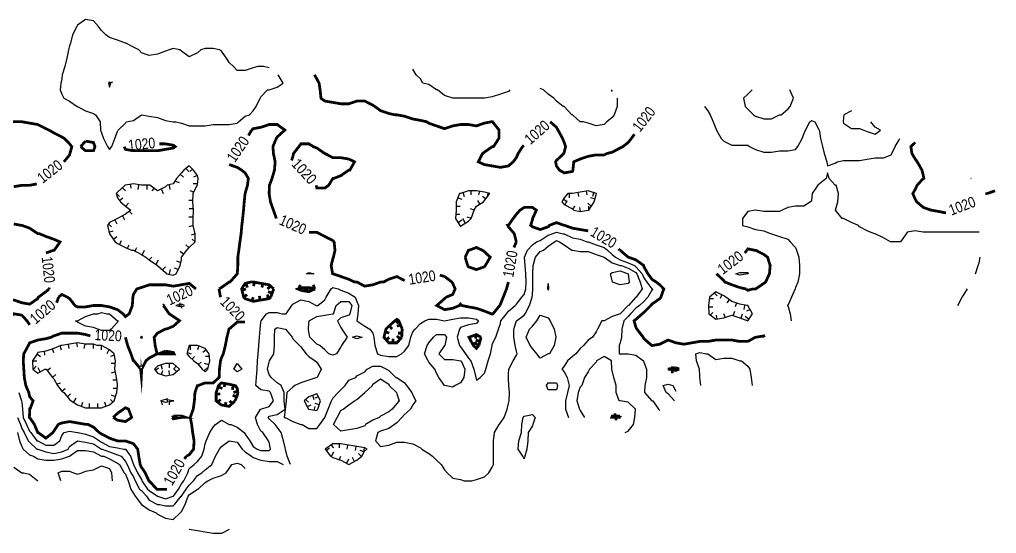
# Model space of a CAD drawing. Extents: x 628896 to 629898, y 4519176 to 4520140.
# Drawn here: x 629545 to 629898.1, y 4519197 to 4519383 of the extents above; entities that cross this region are included whole.
import ezdxf
from ezdxf.enums import TextEntityAlignment as Align

# ---------------------------------------------------------------- set-up
doc = ezdxf.new("R2010")
doc.units = 0

msp = doc.modelspace()

# ---------------------------------------------------------------- linework, layer by layer
at = {"layer": 'GSLAYER', "linetype": 'CONTINUOUS', "flags": 128}
for points in [[(629635.1875, 4519365.5), (629633.125, 4519366), (629632.25, 4519366), (629631.0625, 4519366), (629629.4375, 4519365.5), (629626.5, 4519364.5), (629623.6875, 4519364.5), (629622.3125, 4519366), (629620.75, 4519367.5), (629619.75, 4519369), (629617.9375, 4519371.5), (629617.25, 4519372), (629615, 4519372.5), (629612.0625, 4519372.5), (629610.5, 4519372), (629609.25, 4519371), (629606.3125, 4519369.5), (629603.5, 4519371.5), (629602.875, 4519372), (629600.5625, 4519372.5), (629599.0625, 4519372), (629597.6875, 4519371.5), (629594.8125, 4519370.5), (629591.875, 4519370), (629589, 4519371), (629588.0625, 4519372), (629586.125, 4519373), (629583.4375, 4519374.5), (629583.25, 4519374.5), (629580.375, 4519375.5), (629577.5, 4519376.5), (629576.125, 4519377.5), (629574.625, 4519379), (629573.5, 4519380.5), (629571.6875, 4519382.5), (629568.8125, 4519383), (629565.9375, 4519381), (629565.6875, 4519380.5), (629564.0625, 4519377.5), (629563.375, 4519374.5), (629563.0625, 4519373.5), (629562.6875, 4519372), (629562.125, 4519369), (629561.3125, 4519366), (629560.4375, 4519363), (629560.25, 4519361.5), (629559.875, 4519360), (629559.6875, 4519357.5), (629560.25, 4519356), (629561, 4519354.5), (629563.0625, 4519353.5), (629565.8125, 4519351.5), (629565.9375, 4519351.5), (629568.8125, 4519350), (629571.6875, 4519349), (629572.375, 4519348.5), (629574.125, 4519346), (629574.1875, 4519343), (629574.625, 4519342), (629575.375, 4519340), (629576.75, 4519337), (629577.5, 4519336), (629578.3125, 4519337)], [(629578.3125, 4519337), (629579.4375, 4519340), (629580.375, 4519342.5), (629580.5625, 4519343), (629583.25, 4519345.5), (629583.5625, 4519346), (629586.125, 4519346.5), (629589, 4519348.5), (629591.875, 4519348), (629594.8125, 4519347.5), (629597.6875, 4519346.5), (629600.5625, 4519346), (629601.5, 4519346), (629603.5, 4519345.5), (629606.3125, 4519344.5), (629609.25, 4519344.5), (629612.0625, 4519344.5), (629615, 4519345), (629617.9375, 4519345), (629620.75, 4519345), (629623.6875, 4519345.5), (629624.0625, 4519346), (629626.5, 4519348), (629628.0625, 4519348.5), (629629.4375, 4519350), (629630.5, 4519351.5), (629632, 4519354.5), (629632.25, 4519355), (629634.625, 4519357.5), (629635.1875, 4519357.5), (629638.125, 4519358.5), (629640.25, 4519360), (629638.4375, 4519363)], [(629722.25, 4519357.5), (629721.6875, 4519357), (629718.8125, 4519356), (629715.875, 4519355), (629713, 4519354.5), (629710.125, 4519354.5), (629709.375, 4519354.5), (629707.25, 4519354.5), (629704.375, 4519354.5), (629704.1875, 4519354.5), (629701.5625, 4519354.5), (629698.625, 4519355.5), (629696.0625, 4519357.5), (629695.6875, 4519357.5), (629692.875, 4519359.5), (629690.8125, 4519360), (629689.9375, 4519361.5), (629688.3125, 4519363), (629687.125, 4519365)], [(629578, 4519360), (629577.5, 4519360.5), (629577.125, 4519360), (629577.5, 4519358.5), (629578, 4519360)], [(629577.25, 4519360), (629578.6875, 4519360.5)], [(629761.0625, 4519354.5), (629761, 4519351.5), (629759.9375, 4519348.5), (629759.25, 4519347.5), (629757.3125, 4519346), (629756.3125, 4519345), (629753.375, 4519344.5), (629750.5625, 4519345.5), (629748.8125, 4519346), (629747.625, 4519346), (629744.8125, 4519348.5), (629744.625, 4519348.5), (629741.875, 4519351.5), (629741.5, 4519351.5), (629739.0625, 4519353.5), (629738.0625, 4519354.5), (629736.125, 4519356), (629734.4375, 4519357.5), (629733.1875, 4519358)], [(629758.875, 4519357.5), (629759.25, 4519357)], [(629809.8125, 4519357.5), (629808.25, 4519356), (629806.6875, 4519354.5), (629807.25, 4519351.5), (629808.25, 4519350.5), (629810.25, 4519348.5), (629811.0625, 4519348), (629814, 4519347), (629816.8125, 4519347), (629819.75, 4519348.5), (629820.25, 4519348.5)], [(629820.25, 4519348.5), (629822.6875, 4519350.5), (629823.5625, 4519351.5), (629824.75, 4519354.5), (629823.375, 4519357.5)], [(629792.625, 4519351.5), (629793.8125, 4519350), (629794.6875, 4519348.5), (629795.75, 4519346), (629796.625, 4519343.5), (629796.9375, 4519343), (629798.5625, 4519340), (629799.5625, 4519339), (629802.5, 4519337.5), (629805.3125, 4519337.5), (629808.25, 4519337.5), (629808.8125, 4519337), (629811.0625, 4519336), (629814, 4519335), (629816.8125, 4519335), (629819.75, 4519335.5), (629822.6875, 4519335.5), (629825.5, 4519336), (629826.375, 4519337), (629827.875, 4519340), (629828.4375, 4519341.5), (629829.125, 4519343), (629830.6875, 4519346), (629831.25, 4519346.5), (629832.4375, 4519346), (629834, 4519343), (629834.1875, 4519342.5), (629834.5625, 4519340), (629835.1875, 4519337), (629835.875, 4519334.5), (629836.75, 4519331.5), (629837, 4519330), (629839.875, 4519331), (629840.5625, 4519331.5)], [(629845.6875, 4519350), (629843, 4519348.5), (629842.875, 4519347.5), (629842.6875, 4519346), (629842.875, 4519345.5), (629845.6875, 4519343.5), (629848.5625, 4519343.5), (629850.1875, 4519343), (629851.4375, 4519342.5), (629854.3125, 4519341.5), (629856.25, 4519343)], [(629856.25, 4519343), (629854.3125, 4519344), (629852.75, 4519346)], [(629840.5625, 4519331.5), (629842.875, 4519332), (629845.6875, 4519332), (629848.5625, 4519332), (629851.4375, 4519332.5), (629854.3125, 4519333), (629857.25, 4519333), (629860.0625, 4519334), (629860.3125, 4519334.5), (629861.5, 4519337), (629863, 4519339.5), (629863.25, 4519340)], [(629601.625, 4519291), (629603.0625, 4519294), (629603.5, 4519296), (629603.5625, 4519297), (629605.4375, 4519299.5), (629606.3125, 4519300.5), (629608.4375, 4519302.5), (629608.4375, 4519305.5), (629607.6875, 4519308.5), (629607.6875, 4519311), (629607.875, 4519314), (629607.5625, 4519317), (629607.6875, 4519320), (629609.125, 4519323), (629609.25, 4519323), (629609.5625, 4519325.5), (629609.25, 4519326.5), (629607.875, 4519328.5), (629606.3125, 4519330), (629604.375, 4519328.5), (629603.5, 4519327.5), (629601.6875, 4519325.5), (629600.5625, 4519323.5), (629598.375, 4519323), (629597.6875, 4519322.5), (629594.8125, 4519321), (629592.125, 4519323), (629591.875, 4519323), (629589, 4519323), (629586.125, 4519323.5), (629583.25, 4519323), (629583.1875, 4519323), (629580.375, 4519320.5), (629579.875, 4519320), (629580.375, 4519318.5), (629581.4375, 4519317), (629583.25, 4519315.5), (629585.25, 4519314), (629583.25, 4519312.5), (629580.375, 4519311), (629580.375, 4519311), (629577.5, 4519309.5), (629576.75, 4519308.5), (629577.4375, 4519305.5), (629577.5, 4519305.5), (629579.5625, 4519302.5), (629580.375, 4519302), (629583.25, 4519300.5), (629585.4375, 4519299.5), (629586.125, 4519299.5), (629589, 4519298), (629590.625, 4519297), (629591.875, 4519296), (629594.8125, 4519294), (629597.6875, 4519291.5), (629598.125, 4519291), (629600.5625, 4519290.5), (629601.625, 4519291)], [(629603.0625, 4519327), (629604.1875, 4519326)], [(629605.25, 4519329), (629606.1875, 4519328)], [(629607.5625, 4519329), (629606.5, 4519328)], [(629891.875, 4519306), (629888.9375, 4519306), (629886.125, 4519306), (629883.1875, 4519306), (629880.25, 4519306), (629877.4375, 4519306), (629874.5, 4519306), (629871.6875, 4519306), (629868.75, 4519306.5), (629865.875, 4519306), (629865.5, 4519305.5), (629863.375, 4519302.5), (629863, 4519302.5), (629860.0625, 4519302.5), (629859.875, 4519302.5), (629857.25, 4519304), (629854.3125, 4519305.5), (629854, 4519305.5), (629851.4375, 4519306.5), (629848.5625, 4519308), (629848.25, 4519308.5), (629845.6875, 4519309.5), (629842.875, 4519311), (629842.375, 4519311), (629839.9375, 4519314), (629840.75, 4519317), (629841, 4519320), (629840.125, 4519323), (629839.875, 4519323), (629837.625, 4519325.5), (629837, 4519327.5), (629836.5625, 4519325.5), (629834.1875, 4519323.5), (629833.5, 4519323), (629831.5625, 4519320), (629831.25, 4519317.5), (629830.875, 4519317), (629828.4375, 4519315.5), (629825.5, 4519315.5), (629822.6875, 4519315), (629820.625, 4519314), (629819.75, 4519313.5), (629816.8125, 4519313.5), (629814, 4519313.5), (629811.0625, 4519314), (629808.25, 4519313.5), (629806.375, 4519311), (629806.375, 4519308.5), (629808.25, 4519308), (629811.0625, 4519307), (629814, 4519306.5), (629816.625, 4519305.5), (629816.8125, 4519305.5), (629819.75, 4519304.5), (629822.6875, 4519303.5), (629823.5625, 4519302.5), (629825.5, 4519300.5), (629825.8125, 4519299.5), (629826.6875, 4519297), (629826.875, 4519294), (629826.875, 4519291), (629826.375, 4519288), (629825.5, 4519286), (629825.3125, 4519285.5), (629824.0625, 4519282.5), (629822.6875, 4519279.5), (629822.5, 4519279.5), (629822.6875, 4519279.5), (629823.5625, 4519276.5), (629823.875, 4519274)], [(629584.9375, 4519323.5), (629585.25, 4519322)], [(629601.25, 4519324.5), (629602.625, 4519324)], [(629609.25, 4519323.5), (629607.75, 4519323.5)], [(629609.25, 4519326.5), (629607.875, 4519326)], [(629888.8125, 4519325.5), (629888.9375, 4519325.5), (629888.8125, 4519325.5)], [(629580.0625, 4519320), (629581.0625, 4519319)], [(629582.3125, 4519322), (629583.25, 4519321)], [(629587.9375, 4519323), (629587.6875, 4519321.5)], [(629591, 4519323), (629591, 4519321.5)], [(629593.6875, 4519322), (629592.75, 4519321)], [(629596.25, 4519321.5), (629596.9375, 4519320)], [(629599, 4519323), (629599.25, 4519321.5)], [(629607.9375, 4519320.5), (629606.625, 4519321)], [(629704.6875, 4519308.5), (629707.25, 4519310), (629708.1875, 4519311), (629709.375, 4519314), (629710.125, 4519315.5), (629712.6875, 4519317), (629713, 4519317.5), (629714.9375, 4519320), (629713, 4519320.5), (629710.125, 4519321), (629707.25, 4519321), (629704.375, 4519320), (629704, 4519320), (629702.8125, 4519317), (629702.75, 4519314), (629702.625, 4519311), (629704.125, 4519308.5), (629704.375, 4519308), (629704.6875, 4519308.5)], [(629705.25, 4519320.5), (629705.75, 4519319)], [(629708.125, 4519321), (629708.125, 4519319.5)], [(629711.1875, 4519321), (629710.9375, 4519319.5)], [(629714.25, 4519320), (629713.875, 4519318.5)], [(629750.8125, 4519314), (629752.6875, 4519317), (629753.375, 4519319.5), (629753.5625, 4519320), (629753.375, 4519320), (629750.5625, 4519321), (629747.625, 4519320.5), (629744.8125, 4519320), (629743.125, 4519320), (629741.875, 4519318.5), (629741, 4519317), (629741.875, 4519316), (629744.8125, 4519314.5), (629745.375, 4519314), (629747.625, 4519313.5), (629750.5625, 4519314), (629750.8125, 4519314)], [(629743.6875, 4519320), (629743.6875, 4519318.5)], [(629746.75, 4519320.5), (629747.0625, 4519319)], [(629749.75, 4519321), (629750.0625, 4519319.5)], [(629752.625, 4519320.5), (629752.125, 4519319)], [(629581.0625, 4519317.5), (629582.3125, 4519318.5)], [(629583.375, 4519315.5), (629584.375, 4519316.5)], [(629607.5625, 4519317.5), (629606.125, 4519317.5)], [(629703.4375, 4519318.5), (629704.8125, 4519318)], [(629711.4375, 4519316), (629710.625, 4519317.5)], [(629713.5625, 4519318), (629712.375, 4519319)], [(629741.6875, 4519318), (629742.9375, 4519317)], [(629742.25, 4519316), (629742.9375, 4519317.5)], [(629751.625, 4519315.5), (629750.375, 4519316.5)], [(629753, 4519318), (629751.4375, 4519318.5)], [(629584.75, 4519313.5), (629585.625, 4519312.5)], [(629607.75, 4519314.5), (629606.3125, 4519314.5)], [(629702.75, 4519315.5), (629704.3125, 4519315.5)], [(629709.375, 4519314), (629708, 4519314.5)], [(629745, 4519314.5), (629745.875, 4519315.5)], [(629747.75, 4519313.5), (629747.5, 4519315)], [(629750.8125, 4519314), (629750.8125, 4519315.5)], [(629579.4375, 4519310.5), (629580.125, 4519309)], [(629582.1875, 4519312), (629582.875, 4519310.5)], [(629607.6875, 4519311.5), (629606.1875, 4519311.5)], [(629702.625, 4519312.5), (629704.125, 4519312.5)], [(629703.5, 4519309.5), (629704.8125, 4519310.5)], [(629706.0625, 4519309.5), (629705.25, 4519311)], [(629708.3125, 4519311), (629706.8125, 4519311.5)], [(629544.75, 4519248), (629545.6875, 4519245), (629545.8125, 4519244.5), (629546, 4519242), (629546.3125, 4519239), (629547.4375, 4519236.5), (629548.625, 4519234), (629549, 4519233.5), (629551.25, 4519230.5), (629551.5625, 4519230.5), (629554.5, 4519229), (629557.3125, 4519229), (629559.5625, 4519230.5), (629560.25, 4519232.5), (629561.125, 4519233.5), (629563.0625, 4519234), (629565.9375, 4519233.5), (629566.125, 4519233.5), (629568.8125, 4519233), (629571.6875, 4519232), (629573.875, 4519230.5), (629574.625, 4519230), (629577.5, 4519228.5), (629580.375, 4519228), (629582.625, 4519227.5), (629583.25, 4519227.5), (629585.0625, 4519225), (629586.125, 4519222), (629587.5625, 4519219), (629589, 4519216.5), (629589.125, 4519216), (629591.25, 4519213), (629591.875, 4519212.5), (629594.8125, 4519210.5), (629597.6875, 4519209.5), (629600.5625, 4519210.5), (629600.625, 4519210.5), (629602.4375, 4519213), (629603.5, 4519215), (629604.375, 4519216), (629605.75, 4519219), (629606.3125, 4519220.5), (629608.0625, 4519222), (629609.25, 4519223), (629610.875, 4519225), (629611.6875, 4519227.5), (629612.0625, 4519229.5), (629612.375, 4519230.5), (629613.75, 4519233.5), (629615, 4519235.5), (629615.75, 4519236.5), (629617.9375, 4519238), (629620.75, 4519236.5), (629621.4375, 4519236.5), (629623.6875, 4519235.5), (629626.125, 4519233.5), (629626.5, 4519233), (629628.1875, 4519230.5), (629629.4375, 4519228.5), (629630.8125, 4519227.5), (629632.25, 4519227), (629635.1875, 4519227), (629635.6875, 4519227.5), (629635.1875, 4519230), (629635, 4519230.5), (629632.875, 4519233.5), (629632.25, 4519234), (629631, 4519236.5), (629630.25, 4519239), (629632.0625, 4519242), (629632.25, 4519242), (629635.1875, 4519243), (629636.75, 4519245), (629635.75, 4519248), (629635.1875, 4519248.5), (629632.25, 4519249), (629630.4375, 4519250.5), (629630.625, 4519253.5), (629630.8125, 4519256.5), (629631, 4519259.5), (629631.1875, 4519262), (629631.5, 4519265), (629631.75, 4519268), (629632, 4519271), (629632.25, 4519273.5), (629632.375, 4519274), (629634.25, 4519276.5), (629635.1875, 4519277), (629638.125, 4519277), (629639.75, 4519276.5), (629640.9375, 4519276.5), (629641.3125, 4519276.5), (629643.375, 4519279.5), (629643.8125, 4519280), (629646.6875, 4519281.5), (629649.5625, 4519281), (629652.25, 4519279.5), (629652.4375, 4519279.5), (629652.75, 4519279.5), (629655.3125, 4519281.5), (629655.8125, 4519282.5), (629657.625, 4519285.5), (629658.25, 4519286), (629660.1875, 4519285.5), (629661.125, 4519285), (629664, 4519284), (629666.25, 4519282.5), (629666.9375, 4519281), (629667.5, 4519279.5), (629667.3125, 4519276.5), (629666.9375, 4519274), (629669.75, 4519272), (629671.625, 4519271), (629672.6875, 4519269.5), (629673.0625, 4519268), (629673.375, 4519265), (629674.3125, 4519262), (629675.5, 4519261.5), (629678.4375, 4519261), (629681.375, 4519261), (629683, 4519262), (629684.1875, 4519263), (629685.75, 4519265), (629686.4375, 4519268), (629687.125, 4519270), (629688, 4519271), (629689.9375, 4519273), (629691.4375, 4519274), (629692.875, 4519274.5), (629695.6875, 4519274.5), (629698.625, 4519274), (629701.5625, 4519274.5), (629704.375, 4519275), (629707.25, 4519275), (629710.125, 4519274.5), (629710.9375, 4519274), (629710.125, 4519273), (629707.25, 4519272.5), (629704.375, 4519271.5), (629704, 4519271), (629703.125, 4519268), (629704, 4519265), (629704.375, 4519264.5), (629706.125, 4519262), (629707.25, 4519260.5), (629708.125, 4519259.5), (629709.1875, 4519256.5), (629709.875, 4519253.5), (629710.125, 4519252.5), (629711.4375, 4519253.5), (629713, 4519255), (629713.5625, 4519256.5), (629714.375, 4519259.5), (629715.25, 4519262), (629715.875, 4519265), (629715.875, 4519265.5), (629717.1875, 4519268), (629718.0625, 4519271), (629718.8125, 4519273), (629719, 4519274), (629721, 4519276.5), (629721.6875, 4519277.5), (629724.1875, 4519279.5), (629724.5625, 4519280), (629726.5625, 4519282.5), (629727.4375, 4519283.5), (629727.9375, 4519285.5), (629728.125, 4519288), (629728, 4519291), (629727.8125, 4519294), (629727.5, 4519297), (629728.625, 4519299.5), (629730.375, 4519301.5), (629731.8125, 4519302.5), (629733.1875, 4519303), (629736.125, 4519305), (629737.5625, 4519305.5), (629739.0625, 4519306), (629741.5, 4519305.5), (629741.875, 4519305.5), (629744.8125, 4519304), (629747.625, 4519303.5), (629750.0625, 4519302.5), (629750.5625, 4519302.5), (629753.375, 4519301.5), (629756.3125, 4519300.5), (629757.5, 4519299.5), (629759.25, 4519298), (629760.375, 4519297), (629762.0625, 4519296), (629765, 4519295), (629767.3125, 4519294), (629767.8125, 4519293.5), (629770.0625, 4519291), (629770.6875, 4519289.5), (629771.75, 4519288), (629773.5625, 4519285.5), (629773.875, 4519285.5), (629773.5625, 4519285), (629772.125, 4519282.5), (629770.6875, 4519281), (629769.0625, 4519279.5), (629767.8125, 4519278.5), (629765.875, 4519276.5), (629765, 4519275.5), (629763.4375, 4519274), (629762.75, 4519271), (629762.625, 4519268), (629762.0625, 4519266), (629761.6875, 4519265), (629761.75, 4519262), (629762.0625, 4519262), (629765, 4519262), (629767.8125, 4519261.5), (629770.5625, 4519259.5), (629770.6875, 4519259), (629771.625, 4519256.5), (629771.5625, 4519253.5), (629771.0625, 4519250.5), (629770.9375, 4519248), (629773.5625, 4519245), (629773.875, 4519245), (629776, 4519242), (629776.4375, 4519241.5)], [(629577, 4519309), (629578.1875, 4519308)], [(629577.25, 4519306), (629578.8125, 4519306.5)], [(629607.6875, 4519308.5), (629606.1875, 4519308)], [(629578.875, 4519303.5), (629580.125, 4519304.5)], [(629581.125, 4519301.5), (629581.8125, 4519303)], [(629608.4375, 4519305.5), (629607, 4519305)], [(629608.4375, 4519302.5), (629607.375, 4519303.5)], [(629642.9375, 4519222), (629641.75, 4519225), (629641.0625, 4519227.5), (629640.9375, 4519228), (629640.375, 4519230.5), (629639.5, 4519233.5), (629638.125, 4519235.5), (629637.375, 4519236.5), (629635.1875, 4519238.5), (629634.8125, 4519239), (629635.1875, 4519239.5), (629638.125, 4519240), (629640.9375, 4519242), (629640.6875, 4519245), (629640.6875, 4519248), (629639.5, 4519250.5), (629638.125, 4519251.5), (629635.875, 4519253.5), (629635.1875, 4519254.5), (629634.625, 4519256.5), (629635.1875, 4519259), (629635.3125, 4519259.5), (629636.875, 4519262), (629637.125, 4519265), (629637.125, 4519268), (629637.3125, 4519271), (629638.125, 4519271.5), (629640.9375, 4519271), (629641.0625, 4519271), (629643.5, 4519268), (629643.8125, 4519267.5), (629646.125, 4519265), (629646.6875, 4519264.5), (629648.5625, 4519262), (629649.5625, 4519261), (629651.8125, 4519259.5), (629652.4375, 4519259), (629654.0625, 4519256.5), (629652.5625, 4519253.5), (629652.4375, 4519253.5), (629649.5625, 4519252.5), (629646.6875, 4519251.5), (629644.5, 4519250.5), (629643.8125, 4519250), (629641.5625, 4519248), (629641.375, 4519245), (629640.9375, 4519242), (629640.6875, 4519239), (629640.9375, 4519239), (629643.8125, 4519237.5), (629646.6875, 4519236.5), (629647.1875, 4519236.5), (629649.5625, 4519235), (629652.4375, 4519235), (629653.5625, 4519236.5), (629655.3125, 4519239), (629655.375, 4519239), (629656.5625, 4519242), (629657.75, 4519245), (629658.25, 4519246), (629660.1875, 4519248), (629661.125, 4519249), (629662.625, 4519250.5), (629664, 4519252.5), (629666.5, 4519253.5), (629666.9375, 4519254), (629669.75, 4519255.5), (629670.625, 4519256.5), (629672.6875, 4519257.5), (629675.5, 4519257.5), (629677.625, 4519256.5), (629678.4375, 4519256), (629681, 4519253.5), (629681.375, 4519253.5), (629684.1875, 4519251.5), (629684.875, 4519250.5), (629686.75, 4519248), (629687.125, 4519247), (629688.1875, 4519245), (629687.125, 4519243.5), (629686.3125, 4519242), (629684.1875, 4519240), (629683.125, 4519239), (629681.375, 4519237), (629680.5625, 4519236.5), (629678.4375, 4519235), (629675.5, 4519234), (629674.5, 4519233.5), (629673.625, 4519230.5), (629675.5, 4519228.5), (629678.4375, 4519229), (629681.375, 4519230), (629684.1875, 4519230), (629687.125, 4519229.5), (629689.9375, 4519228), (629690.4375, 4519227.5), (629692.875, 4519226), (629694.3125, 4519225), (629695.6875, 4519223.5), (629697.375, 4519222), (629698.625, 4519220), (629699.5, 4519219), (629701.5625, 4519217), (629704.375, 4519216.5), (629705.75, 4519216), (629707.25, 4519216), (629708.5, 4519216), (629710.125, 4519216.5), (629713, 4519217.5), (629714.5625, 4519219), (629715.875, 4519221), (629716.3125, 4519222), (629716.3125, 4519225), (629716.3125, 4519227.5), (629716.3125, 4519230.5), (629716.6875, 4519233.5), (629718.375, 4519236.5), (629718.8125, 4519237), (629720.1875, 4519239), (629721.1875, 4519242), (629721.6875, 4519244), (629721.9375, 4519245), (629722.0625, 4519248), (629721.875, 4519250.5), (629721.6875, 4519253), (629721.6875, 4519253.5), (629721.6875, 4519254.5), (629721.875, 4519256.5), (629723.4375, 4519259.5), (629724.5625, 4519261.5), (629724.8125, 4519262), (629724.5625, 4519263), (629724.125, 4519265), (629723.6875, 4519268), (629723.625, 4519271), (629724.5625, 4519274), (629727.4375, 4519276), (629727.8125, 4519276.5), (629729.375, 4519279.5), (629730.25, 4519282.5), (629730.375, 4519283.5), (629730.5625, 4519285.5), (629730.5625, 4519288), (629730.5625, 4519291), (629730.625, 4519294), (629731.4375, 4519297), (629733.1875, 4519299), (629734.375, 4519299.5), (629736.125, 4519301), (629738.375, 4519302.5), (629739.0625, 4519303), (629740.125, 4519302.5), (629741.875, 4519301.5), (629744.625, 4519299.5), (629744.8125, 4519299.5), (629747.625, 4519299), (629750.5625, 4519299), (629753.375, 4519298), (629756.3125, 4519297), (629756.3125, 4519297), (629759.25, 4519295), (629762.0625, 4519294), (629762.5625, 4519294), (629765, 4519293), (629767.8125, 4519291.5), (629768.125, 4519291), (629769.3125, 4519288), (629770.0625, 4519285.5), (629767.9375, 4519282.5), (629767.8125, 4519282.5), (629765.125, 4519279.5), (629765, 4519279.5), (629762.0625, 4519276.5), (629759.25, 4519275.5), (629756.3125, 4519274), (629755.4375, 4519274), (629753.875, 4519271), (629753.375, 4519270), (629752.125, 4519268), (629750.5625, 4519267), (629748.8125, 4519265), (629747.625, 4519264), (629746.0625, 4519262), (629744.8125, 4519261), (629743.0625, 4519259.5), (629741.875, 4519257.5), (629741.0625, 4519256.5), (629741.875, 4519255.5), (629742.9375, 4519253.5), (629743.6875, 4519250.5), (629743.0625, 4519248), (629742.375, 4519245), (629742.375, 4519242), (629743.4375, 4519239)], [(629583.875, 4519300), (629584.5625, 4519301.5)], [(629586.6875, 4519299), (629587.375, 4519300.5)], [(629589.4375, 4519298), (629590.1875, 4519299.5)], [(629604.375, 4519298), (629603.0625, 4519299)], [(629606.1875, 4519300.5), (629605.0625, 4519301.5)], [(629591.875, 4519296), (629592.8125, 4519297)], [(629594.375, 4519294.5), (629595.25, 4519296)], [(629603.3125, 4519295), (629601.8125, 4519295.5)], [(629890.5, 4519291), (629891.5, 4519294), (629891.875, 4519295), (629892.1875, 4519297)], [(629596.75, 4519292.5), (629597.75, 4519293.5)], [(629599.1875, 4519291), (629599.5, 4519292.5)], [(629602.3125, 4519292.5), (629600.9375, 4519293)], [(629759.3125, 4519288), (629759.25, 4519288.5), (629758.5625, 4519291), (629759.25, 4519291.5), (629762.0625, 4519292), (629765, 4519291), (629765, 4519291), (629765.375, 4519288), (629765, 4519287.5), (629762.0625, 4519287), (629759.3125, 4519288)], [(629648.6875, 4519291), (629649.5625, 4519291.5), (629651.3125, 4519291), (629649.5625, 4519291), (629648.6875, 4519291)], [(629803.9375, 4519291), (629805.3125, 4519291.5), (629808.25, 4519291.5), (629808.3125, 4519291), (629808.25, 4519291), (629805.3125, 4519290.5), (629803.9375, 4519291)], [(629735.9375, 4519285.5), (629736.125, 4519287.5), (629736.1875, 4519285.5), (629736.125, 4519285), (629735.9375, 4519285.5)], [(629809.875, 4519276.5), (629808.25, 4519279.5), (629807.9375, 4519279.5), (629805.3125, 4519280), (629802.5, 4519281), (629800.3125, 4519282.5), (629799.5625, 4519283), (629796.625, 4519284.5), (629794.375, 4519282.5), (629794.0625, 4519279.5), (629794.1875, 4519276.5), (629796.625, 4519274.5), (629799.5625, 4519275), (629802.5, 4519276), (629805.3125, 4519275), (629808.25, 4519274), (629809.875, 4519276.5)], [(629884.125, 4519279.5), (629885.6875, 4519282.5), (629886.125, 4519283), (629887.6875, 4519285.5)], [(629656.75, 4519262), (629655.3125, 4519263.5), (629653.5625, 4519265), (629652.4375, 4519265.5), (629649.9375, 4519268), (629649.5625, 4519270), (629649.4375, 4519271), (629649.5625, 4519273), (629649.625, 4519274), (629652.4375, 4519275.5), (629655.3125, 4519276), (629658.25, 4519276.5), (629658.4375, 4519276.5), (629659.375, 4519279.5), (629661.125, 4519281), (629664, 4519281), (629665.0625, 4519279.5), (629664.375, 4519276.5), (629664, 4519276), (629661.125, 4519275), (629659.875, 4519274), (629661.125, 4519271.5), (629661.4375, 4519271), (629663.375, 4519268), (629661.375, 4519265), (629661.125, 4519264.5), (629659.5, 4519262), (629658.25, 4519261.5), (629656.75, 4519262)], [(629794.375, 4519282), (629795.8125, 4519282)], [(629796.25, 4519284), (629797.1875, 4519283)], [(629798.875, 4519283.5), (629798.1875, 4519282)], [(629801.5, 4519281.5), (629800.625, 4519280.5)], [(629604.625, 4519279.5), (629603.5, 4519280), (629601.4375, 4519279.5), (629603.5, 4519279), (629604.625, 4519279.5)], [(629602.625, 4519279), (629603, 4519280.5)], [(629603.1875, 4519280), (629603.5625, 4519278.5)], [(629794.0625, 4519279), (629795.5625, 4519279)], [(629803.0625, 4519276), (629803.5625, 4519277.5)], [(629804.125, 4519280.5), (629803.625, 4519279)], [(629807.0625, 4519279.5), (629806.75, 4519278)], [(629809.125, 4519278), (629807.8125, 4519277.5)], [(629573.25, 4519271), (629571.6875, 4519271.5), (629568.8125, 4519272), (629565.9375, 4519273.5), (629565.1875, 4519274), (629565.9375, 4519274), (629568.8125, 4519275.5), (629571.6875, 4519276.5), (629573.25, 4519276.5), (629574.625, 4519277), (629576.5625, 4519276.5), (629577.5, 4519276.5), (629580.375, 4519274), (629580.5625, 4519274), (629580.375, 4519273.5), (629578.125, 4519271), (629577.5, 4519270.5), (629574.625, 4519270.5), (629573.25, 4519271)], [(629732, 4519262), (629730.375, 4519264), (629729.5, 4519265), (629728.125, 4519268), (629729.375, 4519271), (629730.375, 4519272), (629732, 4519274), (629733.1875, 4519276), (629736.125, 4519275), (629736.8125, 4519274), (629738.25, 4519271), (629738.8125, 4519268), (629738.1875, 4519265), (629736.5, 4519262), (629736.125, 4519262), (629733.1875, 4519260.5), (629732, 4519262)], [(629794.6875, 4519276), (629795.5625, 4519277)], [(629797.125, 4519274.5), (629796.9375, 4519276)], [(629800.125, 4519275), (629799.625, 4519276.5)], [(629805.875, 4519275), (629806.375, 4519276.5)], [(629808.5, 4519274.5), (629807.25, 4519275.5)], [(629588.8125, 4519268), (629589, 4519268.5), (629589.25, 4519268), (629589, 4519267.5), (629588.8125, 4519268)], [(629665.375, 4519268), (629666.9375, 4519268.5), (629668.875, 4519268), (629666.9375, 4519267.5), (629665.375, 4519268)], [(629698.5625, 4519250.5), (629696.5, 4519253.5), (629695.6875, 4519255), (629695.125, 4519256.5), (629692.875, 4519259), (629692.6875, 4519259.5), (629691.3125, 4519262), (629692.3125, 4519265), (629692.875, 4519266), (629694.625, 4519268), (629695.6875, 4519269), (629698.625, 4519269), (629699.3125, 4519268), (629698.75, 4519265), (629698.625, 4519265), (629696.5, 4519262), (629698.625, 4519260), (629701.5625, 4519260), (629704.375, 4519259.5), (629704.5625, 4519259.5), (629705.9375, 4519256.5), (629705.5625, 4519253.5), (629704.375, 4519251.5), (629702.4375, 4519250.5), (629701.5625, 4519250), (629698.625, 4519250.5), (629698.5625, 4519250.5)], [(629579.1875, 4519245), (629580.125, 4519248), (629580.375, 4519250.5), (629580.375, 4519251), (629580.0625, 4519253.5), (629579.4375, 4519256.5), (629579.6875, 4519259.5), (629579.1875, 4519262), (629577.5, 4519263.5), (629574.625, 4519265), (629573, 4519265), (629571.6875, 4519265.5), (629568.8125, 4519265.5), (629565.9375, 4519266), (629563.0625, 4519265.5), (629560.25, 4519265), (629559.875, 4519265), (629557.3125, 4519264), (629554.5, 4519263), (629551.5625, 4519262.5), (629551.375, 4519262), (629549.625, 4519259.5), (629549.8125, 4519256.5), (629551.5625, 4519255), (629554.125, 4519256.5), (629554.5, 4519256.5), (629554.5625, 4519256.5), (629556.9375, 4519253.5), (629557.3125, 4519253), (629558.6875, 4519250.5), (629560.25, 4519248.5), (629560.9375, 4519248), (629563.0625, 4519245.5), (629563.625, 4519245), (629565.9375, 4519243.5), (629568.8125, 4519242.5), (629571.6875, 4519242.5), (629574.625, 4519242.5), (629577.5, 4519243.5), (629579.1875, 4519245)], [(629556.75, 4519264), (629557.1875, 4519262.5)], [(629559.5625, 4519265), (629560.0625, 4519263.5)], [(629562.5, 4519265.5), (629562.75, 4519264)], [(629565.5, 4519266), (629565.8125, 4519264.5)], [(629568.5625, 4519265.5), (629568.25, 4519264)], [(629571.5625, 4519265.5), (629571.5625, 4519264)], [(629574.5, 4519265), (629574.5, 4519263.5)], [(629577.25, 4519263.5), (629576.5625, 4519262)], [(629613.0625, 4519256.5), (629613.8125, 4519259.5), (629613.5625, 4519262), (629612.0625, 4519264), (629609.25, 4519265), (629607, 4519265), (629606.3125, 4519265), (629606.3125, 4519265), (629605.4375, 4519262), (629606.3125, 4519261), (629608, 4519259.5), (629609.25, 4519258.5), (629611, 4519256.5), (629612.0625, 4519255.5), (629613.0625, 4519256.5)], [(629606.625, 4519265), (629606.625, 4519263.5)], [(629609.75, 4519265), (629609.25, 4519263.5)], [(629612.375, 4519263.5), (629611.1875, 4519262.5)], [(629551.25, 4519262), (629552.5, 4519261)], [(629553.8125, 4519263), (629554, 4519261.5)], [(629579.25, 4519261.5), (629577.8125, 4519261)], [(629605.625, 4519262.5), (629607.0625, 4519262)], [(629607.25, 4519260), (629608.25, 4519261)], [(629613.75, 4519261), (629612.1875, 4519261)], [(629763.9375, 4519233.5), (629765, 4519234), (629766.875, 4519236.5), (629767.4375, 4519239), (629767.625, 4519242), (629765, 4519244.5), (629762.0625, 4519245), (629761.6875, 4519245), (629760.6875, 4519248), (629760.625, 4519250.5), (629759.75, 4519253.5), (629759.25, 4519256), (629759.0625, 4519256.5), (629758.9375, 4519259.5), (629756.3125, 4519261), (629753.5625, 4519259.5), (629753.375, 4519259), (629751.0625, 4519256.5), (629750.5625, 4519255.5), (629749.25, 4519253.5), (629748.1875, 4519250.5), (629747.625, 4519250), (629746.875, 4519248), (629746.375, 4519245), (629747.4375, 4519242), (629747.625, 4519241.5), (629749.1875, 4519239)], [(629791.25, 4519250.5), (629790.9375, 4519253.5), (629790.875, 4519254), (629790.75, 4519256.5), (629789.6875, 4519259.5), (629789.5, 4519262), (629790.875, 4519262.5), (629793.1875, 4519262), (629793.8125, 4519262), (629796.625, 4519260), (629799.5625, 4519260.5), (629802.5, 4519260.5), (629805.3125, 4519259.5), (629806, 4519259.5), (629808.25, 4519257.5), (629808.9375, 4519256.5), (629809.5, 4519253.5), (629809.8125, 4519250.5)], [(629549.625, 4519259.5), (629551.1875, 4519259.5)], [(629550, 4519256.5), (629551, 4519257.5)], [(629552.4375, 4519255.5), (629551.6875, 4519257)], [(629555, 4519256), (629556.125, 4519257)], [(629579.5625, 4519258.5), (629578.125, 4519258.5)], [(629602.8125, 4519256.5), (629600.5625, 4519258.5), (629597.6875, 4519258.5), (629594.8125, 4519257.5), (629593.75, 4519256.5), (629594.8125, 4519255), (629597.6875, 4519254), (629600.5625, 4519254.5), (629602.8125, 4519256.5)], [(629593.9375, 4519256), (629595.1875, 4519257)], [(629596.0625, 4519258), (629596.5625, 4519256.5)], [(629599, 4519258.5), (629599, 4519257)], [(629601.625, 4519257.5), (629600.625, 4519256.5)], [(629601.8125, 4519255.5), (629600.8125, 4519256.5)], [(629609.5, 4519258), (629610.625, 4519259)], [(629611.6875, 4519256), (629612.75, 4519257)], [(629613.4375, 4519258), (629611.875, 4519258.5)], [(629622.4375, 4519256.5), (629623.6875, 4519258.5), (629625.3125, 4519256.5), (629623.6875, 4519255.5), (629622.4375, 4519256.5)], [(629556.9375, 4519253.5), (629558.0625, 4519254.5)], [(629579.6875, 4519255.5), (629578.125, 4519255)], [(629596.25, 4519254.5), (629596.75, 4519256)], [(629599.1875, 4519254.5), (629599, 4519256)], [(629658.5, 4519236.5), (629659.8125, 4519239), (629661.125, 4519241.5), (629661.9375, 4519242), (629664, 4519243.5), (629666.0625, 4519245), (629666.9375, 4519245.5), (629669.75, 4519248), (629669.8125, 4519248), (629672.5625, 4519250.5), (629672.6875, 4519251), (629675.5, 4519253), (629678.4375, 4519251), (629678.625, 4519250.5), (629681.25, 4519248), (629681.375, 4519247.5), (629682.25, 4519245), (629681.375, 4519244), (629679.625, 4519242), (629678.4375, 4519241), (629675.5, 4519239.5), (629674.9375, 4519239), (629672.6875, 4519238), (629670.0625, 4519236.5), (629669.75, 4519236), (629666.9375, 4519235), (629664, 4519234.5), (629661.125, 4519234), (629658.5, 4519236.5)], [(629558.375, 4519251), (629559.75, 4519251.5)], [(629560.25, 4519248.5), (629561.4375, 4519249.5)], [(629580.1875, 4519252.5), (629578.6875, 4519252.5)], [(629580.25, 4519249.5), (629578.8125, 4519249.5)], [(629735.4375, 4519250.5), (629736.125, 4519251.5), (629739.0625, 4519251.5), (629739.4375, 4519250.5), (629739.0625, 4519249), (629736.125, 4519249), (629735.4375, 4519250.5)], [(629781.75, 4519245), (629779.4375, 4519247.5), (629778.6875, 4519248), (629777.6875, 4519250.5), (629779.4375, 4519251), (629781.125, 4519250.5), (629782.25, 4519248.5)], [(629562.3125, 4519246.5), (629563.4375, 4519247.5)], [(629564.5625, 4519244.5), (629565.4375, 4519246)], [(629579.6875, 4519246.5), (629578.1875, 4519247)], [(629598.5, 4519244.5), (629598.3125, 4519246)], [(629652.75, 4519242), (629653.75, 4519245), (629652.4375, 4519247.5), (629649.5625, 4519246.5), (629647.875, 4519245), (629649.375, 4519242), (629649.5625, 4519242), (629652.4375, 4519241.5), (629652.75, 4519242)], [(629650.875, 4519247), (629651.375, 4519245.5)], [(629653.0625, 4519246.5), (629651.6875, 4519246)], [(629567.375, 4519243), (629567.875, 4519244.5)], [(629570.3125, 4519242.5), (629570.3125, 4519244)], [(629573.3125, 4519242.5), (629573.3125, 4519244)], [(629576.25, 4519243), (629575.75, 4519244.5)], [(629578.8125, 4519244.5), (629577.8125, 4519245.5)], [(629600.75, 4519245), (629600.5625, 4519245), (629597.6875, 4519245.5), (629595.875, 4519245), (629597.6875, 4519244.5), (629600.5625, 4519245), (629600.75, 4519245)], [(629596.1875, 4519245), (629596.5625, 4519243.5)], [(629599.1875, 4519245), (629599, 4519243.5)], [(629648.375, 4519245.5), (629649.375, 4519244.5)], [(629649.0625, 4519243), (629650.4375, 4519243.5)], [(629651.5, 4519241.5), (629651.8125, 4519243)], [(629653.25, 4519243.5), (629651.8125, 4519244)], [(629544.25, 4519239), (629545.3125, 4519236.5), (629545.8125, 4519235), (629546.6875, 4519233.5), (629548.125, 4519230.5), (629548.625, 4519230), (629551.1875, 4519227.5), (629551.5625, 4519227.5), (629554.5, 4519226.5), (629557.3125, 4519226), (629560.25, 4519226.5), (629562.5, 4519227.5), (629563.0625, 4519228.5), (629565.9375, 4519230.5), (629568.8125, 4519230), (629571.6875, 4519229.5), (629574.625, 4519227.5), (629574.8125, 4519227.5), (629577.5, 4519226.5), (629580.375, 4519225.5), (629581.6875, 4519225), (629583.25, 4519223), (629583.875, 4519222), (629585.25, 4519219), (629586.125, 4519217.5), (629586.8125, 4519216), (629588.375, 4519213), (629589, 4519212.5), (629590.8125, 4519210.5), (629591.875, 4519209), (629594.8125, 4519207.5), (629595.6875, 4519207.5), (629597.6875, 4519207), (629600.5625, 4519207), (629600.9375, 4519207.5), (629603.375, 4519210.5), (629603.5, 4519210.5), (629605.25, 4519213), (629606.3125, 4519214.5), (629607.875, 4519216), (629609.25, 4519218), (629610.8125, 4519219), (629612.0625, 4519220), (629614.5, 4519222), (629615, 4519223), (629615.75, 4519225), (629617.3125, 4519227.5), (629617.9375, 4519228.5), (629620.75, 4519230.5), (629623.6875, 4519230), (629625.5, 4519227.5), (629626.5, 4519226.5), (629628.875, 4519225), (629629.4375, 4519224.5), (629632.25, 4519223.5), (629635.1875, 4519223), (629638.125, 4519223), (629640.25, 4519222)], [(629726.9375, 4519225), (629725.25, 4519227.5), (629725.5, 4519230.5), (629726.375, 4519233.5), (629726.5625, 4519236.5), (629727.0625, 4519239), (629727.4375, 4519239.5), (629730.375, 4519240), (629731.3125, 4519239), (629730.5625, 4519236.5), (629730.375, 4519236), (629728.8125, 4519233.5), (629728.6875, 4519230.5), (629728.375, 4519227.5), (629727.6875, 4519225), (629727.4375, 4519224), (629726.9375, 4519225)], [(629544.25, 4519233.5), (629545, 4519230.5), (629545.8125, 4519228.5), (629546.3125, 4519227.5), (629548.625, 4519225.5), (629550, 4519225), (629551.5625, 4519224), (629554.5, 4519223.5), (629557.3125, 4519223.5), (629560.25, 4519224), (629563, 4519225), (629563.0625, 4519225), (629565.9375, 4519227), (629568.8125, 4519227), (629571.6875, 4519226.5), (629574.625, 4519225), (629575.4375, 4519225), (629577.5, 4519224), (629580.375, 4519222.5), (629581.125, 4519222), (629582.8125, 4519219), (629583.25, 4519218.5), (629584.1875, 4519216), (629585.25, 4519213), (629586.125, 4519211.5), (629586.8125, 4519210.5), (629589, 4519207.5), (629589.0625, 4519207.5), (629591.875, 4519205.5), (629594.3125, 4519204.5), (629594.8125, 4519204), (629597.6875, 4519202.5), (629600.5625, 4519202), (629603, 4519204.5), (629603.5, 4519205), (629604.875, 4519207.5), (629605.9375, 4519210.5), (629606.3125, 4519211), (629609.25, 4519213), (629609.5625, 4519213), (629612.0625, 4519215.5), (629613.0625, 4519216), (629615, 4519217), (629617.9375, 4519218), (629619.6875, 4519219), (629620.75, 4519220.5), (629621.75, 4519222), (629623.6875, 4519222.5), (629625.125, 4519222), (629626.5, 4519220.5)], [(629668.6875, 4519225), (629669.75, 4519227), (629670.625, 4519227.5), (629669.75, 4519228), (629666.9375, 4519228.5), (629664, 4519229), (629661.125, 4519229.5), (629658.25, 4519229.5), (629655.5, 4519227.5), (629657.4375, 4519225), (629658.25, 4519224.5), (629661.125, 4519223.5), (629664, 4519222), (629666.9375, 4519223.5), (629668.6875, 4519225)], [(629655.8125, 4519227), (629657.0625, 4519228)], [(629657.5625, 4519229), (629658.4375, 4519228)], [(629660.5, 4519229.5), (629660.5, 4519228)], [(629663.5, 4519229), (629663.3125, 4519227.5)], [(629666.5, 4519228.5), (629666.25, 4519227)], [(629669.5625, 4519228), (629669.25, 4519226.5)], [(629657.75, 4519225), (629658.625, 4519226.5)], [(629660.5625, 4519223.5), (629661.0625, 4519225)], [(629666.0625, 4519223), (629665.375, 4519224.5)], [(629668.5, 4519225), (629667.5, 4519226)], [(629669.375, 4519226.5), (629668.0625, 4519227)], [(629542.875, 4519221), (629545.8125, 4519219), (629546.5625, 4519219), (629548.625, 4519218.5), (629551.5625, 4519216)], [(629559.875, 4519216), (629558.875, 4519219), (629560.25, 4519219.5), (629563.0625, 4519219.5), (629564.4375, 4519219), (629565.9375, 4519218.5), (629567.4375, 4519219), (629568.8125, 4519219.5), (629571.6875, 4519220), (629574.625, 4519221.5), (629577.5, 4519220.5), (629578.1875, 4519219), (629578.5, 4519216)], [(629663.3125, 4519222.5), (629664, 4519224)], [(629620.75, 4519198.5), (629617.9375, 4519197), (629615, 4519197), (629612.0625, 4519197.5), (629609.25, 4519198), (629606.3125, 4519198.5)]]:
    msp.add_lwpolyline(points, dxfattribs=at)
at = {"layer": 'GSLAYER', "linetype": 'CONTINUOUS', "const_width": 1, "flags": 128}
for points in [[(629726.8125, 4519337), (629725.1875, 4519334.5), (629724.5625, 4519333), (629723.4375, 4519331.5), (629721.6875, 4519330), (629718.8125, 4519329.5), (629715.875, 4519330), (629713, 4519330.5), (629710.8125, 4519331.5), (629712.3125, 4519334.5), (629713, 4519335), (629715.875, 4519337), (629716.3125, 4519337), (629718.25, 4519340), (629718.3125, 4519343), (629715.9375, 4519346), (629715.875, 4519346), (629715.5, 4519346), (629713, 4519345.5), (629710.125, 4519344.5), (629707.25, 4519345), (629704.375, 4519345), (629701.5625, 4519344.5), (629698.625, 4519343.5), (629695.6875, 4519344.5), (629692.875, 4519345.5), (629692.125, 4519346), (629689.9375, 4519346.5), (629687.125, 4519347), (629684.1875, 4519348), (629681.375, 4519348.5), (629680.6875, 4519348.5), (629678.4375, 4519349), (629675.5, 4519350), (629673.4375, 4519351.5), (629672.6875, 4519352), (629669.75, 4519353.5), (629666.9375, 4519353.5), (629664, 4519352.5), (629661.125, 4519352.5), (629658.25, 4519353), (629655.3125, 4519353.5), (629653.9375, 4519354.5), (629653.625, 4519357.5), (629653.25, 4519360), (629652.4375, 4519361.5), (629651.5625, 4519363)], [(629774.75, 4519351.5), (629774.75, 4519351.5)], [(629524.625, 4519343), (629525.625, 4519345.5), (629526.1875, 4519346), (629528.4375, 4519346.5), (629531.375, 4519346), (629534.25, 4519346), (629537.125, 4519346), (629540.0625, 4519346), (629542.875, 4519346), (629544.8125, 4519346), (629545.8125, 4519346), (629548.625, 4519345.5), (629551.5625, 4519345), (629554.5, 4519343.5), (629555.5625, 4519343), (629557.3125, 4519342), (629560.25, 4519340.5), (629561.125, 4519340), (629563.0625, 4519338), (629563.875, 4519337), (629563.1875, 4519334.5), (629563.0625, 4519334), (629561, 4519331.5)], [(629628.875, 4519343), (629629.4375, 4519343.5), (629632.25, 4519344), (629635.1875, 4519345), (629638.125, 4519345), (629640.875, 4519343), (629638.125, 4519340.5), (629637.8125, 4519340), (629636.5625, 4519337), (629636.75, 4519334.5), (629637.375, 4519331.5), (629637.125, 4519328.5), (629636.25, 4519325.5), (629635.3125, 4519323), (629635.1875, 4519320), (629635.6875, 4519317), (629636.75, 4519314), (629637.8125, 4519311)], [(629766.1875, 4519340), (629765, 4519338.5), (629763.0625, 4519337), (629762.0625, 4519336.5), (629759.25, 4519335), (629757.3125, 4519334.5), (629756.3125, 4519334), (629753.375, 4519334), (629750.5625, 4519333.5), (629747.625, 4519332.5), (629745.3125, 4519331.5), (629745, 4519328.5), (629744.8125, 4519328), (629741.875, 4519327.5), (629740.125, 4519328.5), (629739.0625, 4519330), (629738.75, 4519331.5), (629739.0625, 4519332), (629741.6875, 4519334.5), (629741.875, 4519335), (629742.375, 4519337), (629741.875, 4519338.5), (629741.25, 4519340), (629739.625, 4519343), (629739.0625, 4519344), (629736.8125, 4519346)], [(629736.8125, 4519346), (629736.8125, 4519346)], [(629627.75, 4519341), (629628.875, 4519343)], [(629767.25, 4519341.5), (629766.1875, 4519340)], [(629567.0625, 4519337), (629568.8125, 4519339)], [(629568.8125, 4519339), (629571.6875, 4519338.5), (629572.25, 4519337), (629571.6875, 4519335.5), (629568.8125, 4519335.5), (629567.0625, 4519337)], [(629597.6875, 4519338), (629600.5625, 4519337.5), (629601.25, 4519337), (629600.5625, 4519336.5), (629597.6875, 4519336), (629594.8125, 4519335.5), (629591.875, 4519335.5), (629589, 4519335.5), (629586.125, 4519335.5), (629583.25, 4519336), (629582.8125, 4519337)], [(629582.8125, 4519337), (629582.8125, 4519337)], [(629595.5, 4519338), (629597.6875, 4519338)], [(629643.8125, 4519333.5), (629644, 4519334.5), (629645.9375, 4519337), (629646.6875, 4519338), (629649.5625, 4519338), (629651.1875, 4519337), (629652.4375, 4519336.5), (629655.3125, 4519334.5), (629655.375, 4519334.5), (629658.25, 4519333), (629661.125, 4519333), (629664, 4519332.5), (629666.0625, 4519331.5), (629664.375, 4519328.5), (629664, 4519328.5), (629661.125, 4519326.5), (629658.625, 4519325.5), (629658.25, 4519325.5), (629656.6875, 4519323), (629655.3125, 4519322), (629652.4375, 4519322), (629652.1875, 4519323)], [(629727.25, 4519337.5), (629726.8125, 4519337)], [(629877.4375, 4519313.5), (629874.6875, 4519314), (629874.5, 4519314), (629871.6875, 4519315), (629869.3125, 4519317), (629868.75, 4519318), (629867.875, 4519320), (629868.75, 4519321.5), (629869.4375, 4519323), (629871.6875, 4519325.5), (629871.875, 4519325.5), (629871.6875, 4519326.5), (629871.1875, 4519328.5), (629869.5, 4519331.5), (629868.75, 4519332.5), (629867.5625, 4519334.5), (629867.1875, 4519337), (629868.75, 4519338.5)], [(629643.3125, 4519332), (629643.8125, 4519333.5)], [(629561, 4519331.5), (629561, 4519331.5)], [(629617.0625, 4519285.5), (629617.9375, 4519286), (629620.75, 4519288), (629621.0625, 4519288), (629623.6875, 4519291), (629623.875, 4519294), (629623.875, 4519297), (629624.25, 4519299.5), (629624.625, 4519302.5), (629625.0625, 4519305.5), (629625.3125, 4519308.5), (629625.625, 4519311), (629625.9375, 4519314), (629626.1875, 4519317), (629626.5, 4519320), (629627.375, 4519323), (629627.6875, 4519325.5), (629626.5, 4519327.5), (629625.25, 4519328.5), (629623.6875, 4519329.5), (629620.75, 4519330.5)], [(629620.75, 4519330.5), (629620.75, 4519330.5)], [(629548.625, 4519323), (629545.8125, 4519323), (629545.8125, 4519323), (629542.875, 4519322.5)], [(629551.1875, 4519323.5), (629548.625, 4519323)], [(629652.1875, 4519323), (629652.1875, 4519323)], [(629894.6875, 4519320), (629894.125, 4519320)], [(629897.625, 4519321), (629894.6875, 4519320)], [(629891.875, 4519317.5), (629891.875, 4519317.5)], [(629724.5625, 4519302.5), (629723.8125, 4519305.5), (629721.6875, 4519308), (629721.4375, 4519308.5), (629721.6875, 4519308.5), (629723.4375, 4519311), (629724.5625, 4519312.5), (629725.875, 4519314), (629727.4375, 4519315), (629730.375, 4519315), (629731.8125, 4519314), (629730.4375, 4519311), (629730.375, 4519310.5), (629729.75, 4519308.5), (629730.375, 4519308), (629733.1875, 4519307), (629736.125, 4519308), (629736.5, 4519308.5), (629739.0625, 4519309.5), (629741.875, 4519308.5), (629742.0625, 4519308.5), (629744.8125, 4519307.5), (629747.625, 4519307), (629750.5625, 4519306.5)], [(629879.875, 4519313), (629877.4375, 4519313.5)], [(629542.875, 4519309), (629545.625, 4519308.5), (629545.8125, 4519308.5), (629548.625, 4519307.5), (629551.5625, 4519305.5), (629552.125, 4519305.5), (629554.5, 4519304.5), (629557.3125, 4519303.5), (629559.625, 4519302.5), (629557.5, 4519299.5), (629557.3125, 4519299.5), (629554.5, 4519298.5)], [(629637.8125, 4519311), (629637.8125, 4519311)], [(629649.5625, 4519306), (629649.5625, 4519306)], [(629649.5625, 4519306), (629652.4375, 4519306), (629653.375, 4519305.5), (629655.3125, 4519304.5), (629658.25, 4519303), (629658.6875, 4519302.5), (629659, 4519299.5), (629658.4375, 4519297), (629658.25, 4519296.5), (629657.625, 4519294), (629658.125, 4519291), (629658.25, 4519291), (629661.125, 4519290), (629664, 4519289), (629666.0625, 4519288), (629666.9375, 4519288), (629669.75, 4519286.5), (629672.6875, 4519287), (629675.5, 4519288), (629676.5625, 4519288), (629678.4375, 4519289), (629681.375, 4519290), (629684.1875, 4519288.5)], [(629750.5625, 4519306.5), (629750.5625, 4519306.5)], [(629723.6875, 4519300.5), (629724.5625, 4519302.5)], [(629554.5, 4519298.5), (629554.5, 4519298.5)], [(629706.0625, 4519297), (629707.25, 4519299.5), (629707.4375, 4519299.5), (629710.125, 4519300.5), (629712.3125, 4519299.5), (629713, 4519299), (629715.125, 4519297), (629713.375, 4519294), (629713, 4519293.5), (629710.125, 4519292.5), (629707.25, 4519293.5), (629706.9375, 4519294)], [(629761.5, 4519300), (629761.875, 4519299.5)], [(629761.875, 4519299.5), (629762.0625, 4519299.5), (629765, 4519297), (629765.0625, 4519297), (629767.8125, 4519296), (629770.5625, 4519294), (629770.6875, 4519293.5), (629772.125, 4519291), (629773.5625, 4519289), (629775.125, 4519288), (629776.4375, 4519287), (629777.875, 4519285.5), (629776.8125, 4519282.5), (629776.4375, 4519282), (629773.5625, 4519280), (629773.1875, 4519279.5), (629770.6875, 4519277), (629770.0625, 4519276.5), (629767.8125, 4519274.5), (629767.125, 4519274), (629767.8125, 4519271.5), (629768.125, 4519271), (629770.4375, 4519268), (629770.6875, 4519267.5), (629773.5625, 4519265), (629776.4375, 4519265.5), (629779.4375, 4519267), (629782.25, 4519266), (629785.125, 4519265.5), (629788, 4519266), (629790.875, 4519266.5), (629793.8125, 4519266.5), (629796.625, 4519267), (629799.5625, 4519267), (629802.5, 4519267), (629805.3125, 4519266.5), (629808.25, 4519266.5), (629810.9375, 4519268), (629811.0625, 4519268), (629814, 4519268.5), (629814.25, 4519268)], [(629807.125, 4519298.5), (629807.9375, 4519299.5)], [(629807.9375, 4519299.5), (629808.25, 4519300), (629810.6875, 4519299.5), (629811.0625, 4519299.5), (629814, 4519298), (629815.375, 4519297), (629816.3125, 4519294), (629816.0625, 4519291), (629814.6875, 4519288), (629814, 4519287.5), (629811.0625, 4519285.5), (629810, 4519285.5), (629808.25, 4519285), (629807.5625, 4519285.5)], [(629706.9375, 4519294), (629706.0625, 4519297)], [(629559.0625, 4519282.5), (629560.25, 4519283.5), (629562.3125, 4519282.5), (629563.0625, 4519282), (629565, 4519279.5), (629565.9375, 4519279), (629568.8125, 4519279), (629571.6875, 4519279.5), (629574.625, 4519279.5), (629577.5, 4519279), (629580.375, 4519278), (629582.375, 4519276.5), (629583.25, 4519275.5), (629584.625, 4519276.5), (629585.75, 4519279.5), (629585.9375, 4519282.5), (629586.125, 4519283.5), (629587.375, 4519285.5), (629589, 4519286), (629591.875, 4519287), (629594.8125, 4519287), (629597.6875, 4519287), (629600.5625, 4519286.5), (629603.5, 4519287), (629606.3125, 4519287.5), (629608.75, 4519285.5)], [(629636.875, 4519285.5), (629635.1875, 4519287), (629632.25, 4519287.5), (629629.75, 4519288), (629629.4375, 4519288), (629628.5625, 4519288), (629626.5, 4519287.5), (629625.25, 4519285.5), (629626, 4519282.5), (629626.5, 4519282), (629629.4375, 4519281), (629632.25, 4519281.5), (629635.1875, 4519282), (629635.75, 4519282.5)], [(629626.875, 4519287.5), (629627.3125, 4519286)], [(629629.9375, 4519288), (629629.5625, 4519286.5)], [(629632.875, 4519287.5), (629632.625, 4519286)], [(629684.1875, 4519288.5), (629684.1875, 4519288.5)], [(629698.625, 4519290), (629701.25, 4519288), (629701.5625, 4519287.5), (629702.4375, 4519285.5), (629701.5625, 4519283.5), (629699.1875, 4519282.5), (629698.625, 4519282), (629695.8125, 4519279.5), (629698.625, 4519278), (629701.5625, 4519278.5), (629704, 4519279.5), (629704.375, 4519280), (629704.8125, 4519279.5), (629707.25, 4519279), (629710.125, 4519278.5), (629713, 4519277.5), (629715.5, 4519276.5), (629715.875, 4519276.5), (629716.125, 4519276.5), (629718.5625, 4519279.5), (629718.8125, 4519280), (629719.8125, 4519282.5), (629721, 4519285.5), (629721.6875, 4519288)], [(629696.875, 4519290.5), (629698.625, 4519290)], [(629721.6875, 4519288), (629721.6875, 4519288)], [(629805.3125, 4519286), (629802.5, 4519287), (629799.9375, 4519288), (629799.5625, 4519288.5), (629796.9375, 4519291)], [(629796.9375, 4519291), (629796.9375, 4519291)], [(629555.6875, 4519285.5), (629554.5, 4519284.5), (629551.75, 4519282.5), (629551.5625, 4519282), (629548.625, 4519280), (629545.8125, 4519280.5), (629542.875, 4519281.5), (629540.0625, 4519281.5), (629537.125, 4519281.5), (629534.25, 4519281.5), (629531.75, 4519279.5), (629534.1875, 4519276.5), (629534.25, 4519276.5), (629535.8125, 4519274), (629537.125, 4519272.5), (629539.5625, 4519274), (629540.0625, 4519274), (629542.875, 4519276.5), (629545.8125, 4519276), (629547.625, 4519274), (629548.625, 4519272.5)], [(629555.75, 4519286), (629555.6875, 4519285.5)], [(629608.75, 4519285.5), (629608.75, 4519285.5)], [(629617.625, 4519282.5), (629617.0625, 4519285.5)], [(629625.25, 4519285), (629626.8125, 4519285.5)], [(629635.6875, 4519286.5), (629634.625, 4519285.5)], [(629636.25, 4519284), (629634.8125, 4519284.5)], [(629635.75, 4519282.5), (629636.875, 4519285.5)], [(629649.5625, 4519286), (629646.6875, 4519286), (629645.5625, 4519285.5), (629646.6875, 4519285), (629649.5625, 4519284.5), (629651.8125, 4519285.5)], [(629645.9375, 4519285.5), (629646.4375, 4519287)], [(629648.0625, 4519286), (629648.0625, 4519284.5)], [(629648.875, 4519284.5), (629649.0625, 4519286)], [(629651.8125, 4519285.5), (629649.5625, 4519286)], [(629650.3125, 4519286), (629650, 4519284.5)], [(629651.6875, 4519285.5), (629651.125, 4519287)], [(629807.5625, 4519285.5), (629805.3125, 4519286)], [(629558.375, 4519280.5), (629559.0625, 4519282.5)], [(629626.125, 4519282.5), (629627.1875, 4519283.5)], [(629628.9375, 4519281), (629629.4375, 4519282.5)], [(629631.875, 4519281.5), (629631.6875, 4519283)], [(629634.875, 4519282), (629634.625, 4519283.5)], [(629596.9375, 4519279.5), (629597.6875, 4519278.5), (629599.0625, 4519276.5), (629600.5625, 4519275.5), (629602.8125, 4519274), (629600.5625, 4519272), (629598.125, 4519271), (629597.6875, 4519271), (629594.8125, 4519269.5), (629593.625, 4519268), (629594, 4519265), (629594.6875, 4519262), (629591.875, 4519260.5), (629590.6875, 4519259.5), (629589.125, 4519256.5), (629589, 4519254), (629588.75, 4519256.5), (629586.3125, 4519259.5), (629586.125, 4519259.5), (629585.25, 4519262), (629584.0625, 4519265), (629583.25, 4519268)], [(629597.25, 4519280), (629596.9375, 4519279.5)], [(629605.3125, 4519225), (629606.3125, 4519225.5), (629607.875, 4519227.5), (629608.0625, 4519230.5), (629607.5625, 4519233.5), (629607.1875, 4519236.5), (629606.6875, 4519239), (629607.75, 4519242), (629608.1875, 4519245), (629608.375, 4519248), (629609.25, 4519250.5), (629609.4375, 4519250.5), (629612.0625, 4519251.5), (629615, 4519251.5), (629617.125, 4519253.5), (629617.25, 4519256.5), (629617.625, 4519259.5), (629617.9375, 4519260.5), (629618.625, 4519262), (629619.375, 4519265), (629619.9375, 4519268), (629620.6875, 4519271), (629620.75, 4519271), (629623.6875, 4519273.5), (629626.5, 4519273.5)], [(629626.5, 4519273.5), (629626.5, 4519273.5)], [(629683.3125, 4519271), (629682.0625, 4519274), (629681.375, 4519274.5), (629680.6875, 4519274), (629678.4375, 4519272), (629677.4375, 4519271), (629676.6875, 4519268), (629678.4375, 4519266), (629681.375, 4519266), (629683.125, 4519268)], [(629681, 4519274), (629681.9375, 4519273)], [(629548.625, 4519272.5), (629548.625, 4519272.5)], [(629677.1875, 4519270), (629678.625, 4519269.5)], [(629678.75, 4519272), (629679.6875, 4519271)], [(629682.75, 4519272.5), (629681.375, 4519272)], [(629683.125, 4519268), (629683.3125, 4519271)], [(629568.8125, 4519269), (629565.9375, 4519269.5), (629563.0625, 4519269.5), (629560.25, 4519269.5), (629557.3125, 4519268.5), (629556.375, 4519268), (629554.5, 4519267.5), (629551.5625, 4519267), (629548.625, 4519266), (629548.125, 4519265), (629546.5, 4519262), (629546.3125, 4519259.5), (629546.5, 4519256.5), (629546.6875, 4519253.5), (629547.25, 4519250.5), (629548.3125, 4519248), (629548.625, 4519246.5), (629549.875, 4519245), (629548.75, 4519242), (629548.625, 4519242), (629548.5625, 4519239), (629548.625, 4519239), (629550.3125, 4519236.5), (629551.5625, 4519233.5), (629551.75, 4519233.5), (629554.5, 4519231.5), (629557, 4519233.5), (629557.3125, 4519234), (629559, 4519236.5), (629560.25, 4519237), (629563.0625, 4519237.5), (629565.9375, 4519237), (629568.8125, 4519236.5), (629569.625, 4519236.5), (629571.6875, 4519235.5), (629573.8125, 4519233.5), (629574.625, 4519233), (629577.5, 4519231.5), (629580.375, 4519230.5), (629582.875, 4519230.5), (629583.25, 4519230.5), (629586.125, 4519229.5), (629587.6875, 4519227.5), (629588.0625, 4519225), (629588.5625, 4519222), (629589, 4519221), (629590.375, 4519219), (629591.75, 4519216), (629591.875, 4519216), (629594.625, 4519213), (629594.8125, 4519213), (629597.6875, 4519213), (629598.3125, 4519213)], [(629570.5625, 4519268.5), (629568.8125, 4519269)], [(629583.25, 4519268), (629583.25, 4519268)], [(629677.4375, 4519267), (629678.625, 4519268)], [(629680, 4519266), (629680, 4519267.5)], [(629682.5, 4519267.5), (629681.375, 4519268.5)], [(629683.3125, 4519269.5), (629681.75, 4519269.5)], [(629711.8125, 4519268), (629710.125, 4519269), (629707.4375, 4519268), (629709.0625, 4519265), (629710.125, 4519264), (629711, 4519265)], [(629707.625, 4519268), (629708.1875, 4519266.5)], [(629710.4375, 4519269), (629709.6875, 4519267.5)], [(629711.4375, 4519266.5), (629709.875, 4519267)], [(629711, 4519265), (629711.8125, 4519268)], [(629595.1875, 4519262), (629597.6875, 4519263)], [(629597.6875, 4519263), (629600.5625, 4519262.5), (629600.8125, 4519262), (629600.5625, 4519262), (629597.6875, 4519262), (629595.1875, 4519262)], [(629708.8125, 4519265.5), (629710.125, 4519266)], [(629710.8125, 4519265), (629709.6875, 4519266)], [(629782.25, 4519257), (629779.4375, 4519256.5), (629779.3125, 4519256.5), (629779.4375, 4519256.5), (629782.25, 4519256), (629783.4375, 4519256.5)], [(629780.8125, 4519256.5), (629781, 4519255)], [(629780.875, 4519256), (629781.125, 4519257.5)], [(629783.4375, 4519256.5), (629782.25, 4519257)], [(629623.6875, 4519247), (629623.875, 4519248), (629623.6875, 4519249.5), (629623, 4519250.5), (629620.75, 4519251), (629617.9375, 4519251.5), (629616.875, 4519250.5), (629616.0625, 4519248), (629616.0625, 4519245), (629617.9375, 4519243.5), (629620.75, 4519243), (629622.875, 4519245)], [(629616.875, 4519250), (629618.3125, 4519249.5)], [(629619.1875, 4519251.5), (629619, 4519250)], [(629622.1875, 4519250.5), (629621.9375, 4519249)], [(629616.0625, 4519247.5), (629617.5625, 4519247.5)], [(629616.625, 4519244.5), (629617.625, 4519245.5)], [(629623.5, 4519246.5), (629622, 4519247)], [(629623.875, 4519248.5), (629622.3125, 4519248)], [(629622.875, 4519245), (629623.6875, 4519247)], [(629580.375, 4519240.5), (629582.5625, 4519242), (629583.25, 4519242.5), (629584.375, 4519242), (629585.5, 4519239), (629583.25, 4519237.5), (629580.375, 4519238), (629578.8125, 4519239)], [(629619.3125, 4519243), (629619.5625, 4519244.5)], [(629621.9375, 4519244), (629620.875, 4519245)], [(629578.8125, 4519239), (629580.375, 4519240.5)], [(629600.1875, 4519239), (629600.5625, 4519239.5)], [(629600.5625, 4519239.5), (629603.5, 4519239.5), (629605.0625, 4519239), (629603.5, 4519239), (629600.5625, 4519238.5), (629600.1875, 4519239)], [(629762.0625, 4519239.5), (629759.25, 4519239.5), (629759.0625, 4519239), (629759.25, 4519239), (629762.0625, 4519239), (629762.25, 4519239)], [(629760.1875, 4519239), (629760.1875, 4519240.5)], [(629760.625, 4519239.5), (629760.625, 4519238)], [(629762.25, 4519239), (629762.0625, 4519239.5)], [(629604.5625, 4519224), (629605.3125, 4519225)], [(629598.3125, 4519213), (629598.3125, 4519213)]]:
    msp.add_lwpolyline(points, dxfattribs=at)

# ---------------------------------------------------------------- texts
at = {"layer": 'GSLAYER', "color": 7}
for rotation, width, p, p2 in [(52.9, 0.733746, (629769.25, 4519342), (629775.125, 4519349.5)), (41.4, 0.75712, (629729.625, 4519337.5), (629737, 4519344)), (4.5, 0.754852, (629584.4375, 4519335.5), (629594.1875, 4519336.5)), (56.3, 0.74498, (629622.8125, 4519331), (629628.25, 4519339)), (39, 0.747263, (629553.3125, 4519323.5), (629560.9375, 4519329.5)), (314.4, 0.783588, (629643, 4519330.5), (629649.875, 4519323)), (20.7, 0.757196, (629881.8125, 4519312), (629891, 4519315.5)), (336.8, 0.758526, (629638.5, 4519309), (629647.5, 4519305)), (329.3, 0.751221, (629750.9375, 4519305), (629759.3125, 4519300)), (80.6, 0.742285, (629723.4375, 4519289.5), (629725.0625, 4519299)), (36.4, 0.762487, (629799.1875, 4519290.5), (629807.0625, 4519296.5)), (276, 0.73622, (629552.9375, 4519297), (629554, 4519287.5)), (9, 0.75499, (629685.9375, 4519287), (629695.625, 4519288.5)), (25.6, 0.745353, (629599.25, 4519279.5), (629608.0625, 4519283.5)), (39.4, 0.77167, (629550.75, 4519272.5), (629558.375, 4519279)), (314.6, 0.75565, (629617.1875, 4519280.5), (629624.0625, 4519273.5)), (357.7, 0.756707, (629572, 4519267), (629581.8125, 4519266.5)), (60.4, 0.754668, (629600.125, 4519214), (629605, 4519222.5))]:
    msp.add_text('1020', height=3.89682, rotation=rotation, dxfattribs=dict(at, width=width)).set_placement(p, p2, align=Align.FIT)

doc.saveas('drawing.dxf')
